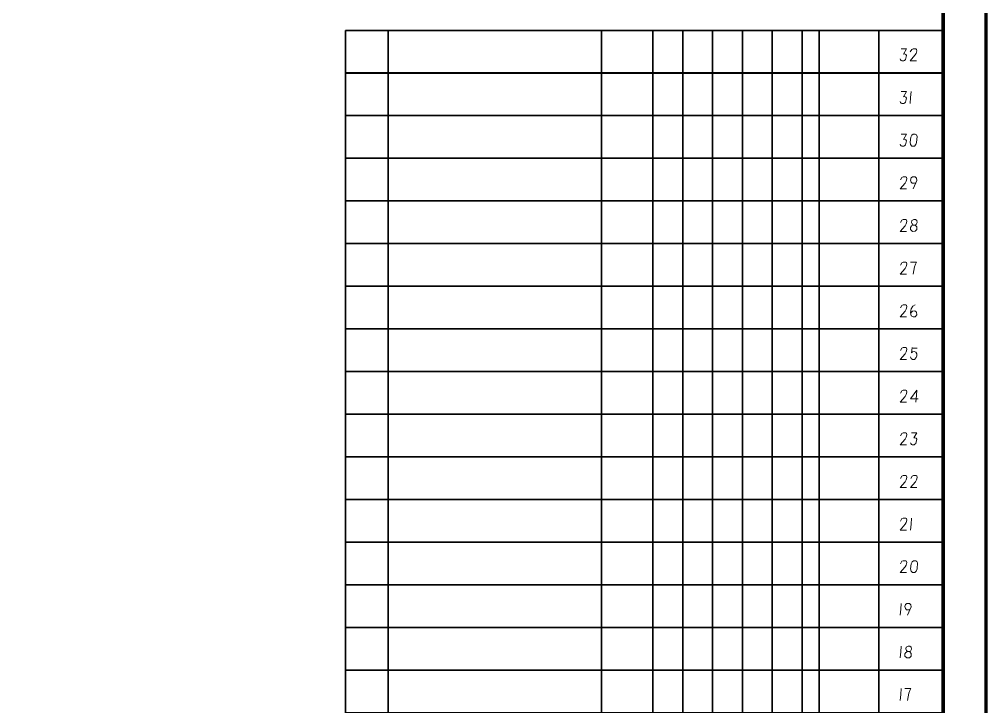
# Model space of a CAD drawing. Header units: millimetres. Extents: x 1333 to 104182, y -62616 to -5704.
# Drawn here: x 51177.6 to 51404.1, y -62280.9 to -62119.7 of the extents above; entities that cross this region are included whole.
import ezdxf

# ---------------------------------------------------------------- set-up
doc = ezdxf.new("R2010")
doc.units = ezdxf.units.MM
doc.header["$LTSCALE"] = 0.5
doc.layers.add('08', color=1, linetype='Continuous')
doc.layers.add('11', color=3, linetype='Continuous')

# ---------------------------------------------------------------- blocks, each defined once
blk = doc.blocks.new('D')
at = {"color": 7, "lineweight": 35, "ltscale": 0.25}
for p, q in [((54076.08, -14049.04), (54076.08, -14069.04)), ((54096.08, -14049.04), (54096.08, -14069.04)), ((54196.08, -14049.04), (54196.08, -14069.04)), ((54220.08, -14049.04), (54220.08, -14069.04)), ((54234.08, -14069.04), (54234.08, -14049.04)), ((54248.08, -14069.04), (54248.08, -14049.04)), ((54262.08, -14069.04), (54262.08, -14049.04)), ((54276.08, -14049.04), (54276.08, -14069.04)), ((54290.08, -14069.04), (54290.08, -14049.04)), ((54298.08, -14069.04), (54298.08, -14049.04)), ((54326.08, -14049.04), (54326.08, -14069.04))]:
    blk.add_line(p, q, dxfattribs=at)
at = {"color": 7, "lineweight": 35}
for p, q in [((54356.08, -14049.04), (54076.08, -14049.04)), ((54356.08, -14069.04), (54076.08, -14069.04))]:
    blk.add_line(p, q, dxfattribs=at)
blk = doc.blocks.new('arwear')
at = {"layer": '08', "color": 3, "xscale": 0.5, "yscale": 0.5, "zscale": 0.5}
for p in [(26347.04, -5282.51), (26347.04, -5292.51), (26347.04, -5302.51), (26347.04, -5312.51), (26347.04, -5322.51), (26347.04, -5332.51), (26347.04, -5342.51), (26347.04, -5352.51), (26347.04, -5362.51), (26347.04, -5372.51), (26347.04, -5382.51), (26347.04, -5392.51), (26347.04, -5402.51), (26347.04, -5412.51), (26347.04, -5422.51), (26347.04, -5432.51)]:
    blk.add_blockref('D', p, dxfattribs=at)
blk = doc.blocks.new('999')
at = {"color": 7, "lineweight": 70}
for p, q in [((75924.98, -10161.12), (75924.98, -11943.12)), ((75894.98, -10191.12), (75894.98, -11913.12))]:
    blk.add_line(p, q, dxfattribs=at)
at = {"color": 7, "lineweight": 35, "ltscale": 0.25}
for p, q in [((75474.98, -10461.12), (75474.98, -10491.12)), ((75504.98, -10461.12), (75504.98, -10491.12)), ((75654.98, -10461.12), (75654.98, -10491.12)), ((75690.98, -10461.12), (75690.98, -10491.12)), ((75711.98, -10491.12), (75711.98, -10461.12)), ((75732.98, -10491.12), (75732.98, -10461.12)), ((75753.98, -10491.12), (75753.98, -10461.12)), ((75774.98, -10461.12), (75774.98, -10491.12)), ((75795.98, -10491.12), (75795.98, -10461.12)), ((75807.98, -10491.12), (75807.98, -10461.12)), ((75849.98, -10461.12), (75849.98, -10491.12)), ((75894.98, -10491.12), (75894.98, -10461.12)), ((75474.98, -10491.12), (75474.98, -10671.12)), ((75504.98, -10491.12), (75504.98, -10671.12)), ((75654.98, -10491.12), (75654.98, -10671.12)), ((75690.98, -10491.12), (75690.98, -10671.12)), ((75711.98, -10671.12), (75711.98, -10491.12)), ((75732.98, -10671.12), (75732.98, -10491.12)), ((75753.98, -10671.12), (75753.98, -10491.12)), ((75774.98, -10491.12), (75774.98, -10671.12)), ((75795.98, -10671.12), (75795.98, -10491.12)), ((75807.98, -10671.12), (75807.98, -10491.12)), ((75849.98, -10491.12), (75849.98, -10521.12)), ((75894.98, -10521.12), (75894.98, -10491.12)), ((75849.98, -10521.12), (75849.98, -10551.12)), ((75894.98, -10551.12), (75894.98, -10521.12)), ((75849.98, -10551.12), (75849.98, -10581.12)), ((75894.98, -10581.12), (75894.98, -10551.12)), ((75849.98, -10581.12), (75849.98, -10611.12)), ((75894.98, -10611.12), (75894.98, -10581.12)), ((75849.98, -10611.12), (75849.98, -10641.12)), ((75894.98, -10641.12), (75894.98, -10611.12)), ((75474.98, -10641.12), (75474.98, -10821.12)), ((75474.98, -10641.12), (75474.98, -10821.12)), ((75504.98, -10641.12), (75504.98, -10821.12)), ((75504.98, -10641.12), (75504.98, -10821.12)), ((75654.98, -10641.12), (75654.98, -10821.12)), ((75654.98, -10641.12), (75654.98, -10821.12)), ((75690.98, -10641.12), (75690.98, -10821.12)), ((75690.98, -10641.12), (75690.98, -10821.12)), ((75711.98, -10821.12), (75711.98, -10641.12)), ((75711.98, -10821.12), (75711.98, -10641.12)), ((75732.98, -10821.12), (75732.98, -10641.12)), ((75732.98, -10821.12), (75732.98, -10641.12)), ((75753.98, -10821.12), (75753.98, -10641.12)), ((75753.98, -10821.12), (75753.98, -10641.12)), ((75774.98, -10641.12), (75774.98, -10821.12)), ((75774.98, -10641.12), (75774.98, -10821.12)), ((75795.98, -10821.12), (75795.98, -10641.12)), ((75807.98, -10821.12), (75807.98, -10641.12)), ((75849.98, -10641.12), (75849.98, -10671.12)), ((75894.98, -10671.12), (75894.98, -10641.12)), ((75849.98, -10671.12), (75849.98, -10701.12)), ((75894.98, -10701.12), (75894.98, -10671.12)), ((75849.98, -10701.12), (75849.98, -10731.12)), ((75894.98, -10731.12), (75894.98, -10701.12)), ((75474.98, -10731.12), (75474.98, -10971.12)), ((75474.98, -10731.12), (75474.98, -10971.12)), ((75474.98, -10731.12), (75474.98, -10821.12)), ((75474.98, -10731.12), (75474.98, -10761.12)), ((75474.98, -10731.12), (75474.98, -10821.12)), ((75474.98, -10731.12), (75474.98, -10761.12)), ((75504.98, -10731.12), (75504.98, -10971.12)), ((75504.98, -10731.12), (75504.98, -10971.12)), ((75504.98, -10731.12), (75504.98, -10821.12)), ((75504.98, -10731.12), (75504.98, -10761.12)), ((75504.98, -10731.12), (75504.98, -10821.12)), ((75504.98, -10731.12), (75504.98, -10761.12)), ((75654.98, -10731.12), (75654.98, -10971.12)), ((75654.98, -10731.12), (75654.98, -10971.12)), ((75654.98, -10731.12), (75654.98, -10821.12)), ((75654.98, -10731.12), (75654.98, -10761.12)), ((75654.98, -10731.12), (75654.98, -10821.12)), ((75654.98, -10731.12), (75654.98, -10761.12)), ((75690.98, -10731.12), (75690.98, -10821.12)), ((75690.98, -10731.12), (75690.98, -10821.12)), ((75711.98, -11211.12), (75711.98, -10731.12)), ((75711.98, -10821.12), (75711.98, -10731.12)), ((75711.98, -10821.12), (75711.98, -10731.12)), ((75732.98, -11211.12), (75732.98, -10731.12)), ((75732.98, -10821.12), (75732.98, -10731.12)), ((75732.98, -10821.12), (75732.98, -10731.12)), ((75753.98, -11211.12), (75753.98, -10731.12)), ((75753.98, -10821.12), (75753.98, -10731.12)), ((75753.98, -10761.12), (75753.98, -10731.12)), ((75753.98, -10821.12), (75753.98, -10731.12)), ((75753.98, -10761.12), (75753.98, -10731.12)), ((75774.98, -10731.12), (75774.98, -11211.12)), ((75774.98, -10731.12), (75774.98, -10821.12)), ((75774.98, -10731.12), (75774.98, -10821.12)), ((75795.98, -10821.12), (75795.98, -10731.12)), ((75849.98, -10731.12), (75849.98, -10761.12)), ((75894.98, -10761.12), (75894.98, -10731.12)), ((75849.98, -10761.12), (75849.98, -10791.12)), ((75894.98, -10791.12), (75894.98, -10761.12)), ((75795.98, -10821.12), (75795.98, -10791.12)), ((75849.98, -10791.12), (75849.98, -10821.12)), ((75894.98, -10821.12), (75894.98, -10791.12)), ((75474.98, -10821.12), (75474.98, -10851.12)), ((75474.98, -10821.12), (75474.98, -10851.12)), ((75474.98, -10821.12), (75474.98, -10851.12)), ((75474.98, -10821.12), (75474.98, -10851.12)), ((75504.98, -10821.12), (75504.98, -10851.12)), ((75504.98, -10821.12), (75504.98, -10851.12)), ((75504.98, -10821.12), (75504.98, -10851.12)), ((75504.98, -10821.12), (75504.98, -10851.12)), ((75654.98, -10821.12), (75654.98, -10851.12)), ((75654.98, -10821.12), (75654.98, -10851.12)), ((75654.98, -10821.12), (75654.98, -10851.12)), ((75654.98, -10821.12), (75654.98, -10851.12)), ((75690.98, -10821.12), (75690.98, -10851.12)), ((75690.98, -10821.12), (75690.98, -10851.12)), ((75690.98, -10821.12), (75690.98, -10851.12)), ((75690.98, -10821.12), (75690.98, -10851.12)), ((75711.98, -10851.12), (75711.98, -10821.12)), ((75711.98, -10851.12), (75711.98, -10821.12)), ((75711.98, -10851.12), (75711.98, -10821.12)), ((75711.98, -10851.12), (75711.98, -10821.12)), ((75732.98, -10851.12), (75732.98, -10821.12)), ((75732.98, -10851.12), (75732.98, -10821.12)), ((75732.98, -10851.12), (75732.98, -10821.12)), ((75732.98, -10851.12), (75732.98, -10821.12)), ((75753.98, -10851.12), (75753.98, -10821.12)), ((75753.98, -10851.12), (75753.98, -10821.12)), ((75753.98, -10851.12), (75753.98, -10821.12)), ((75753.98, -10851.12), (75753.98, -10821.12)), ((75774.98, -10821.12), (75774.98, -10851.12)), ((75774.98, -10821.12), (75774.98, -10851.12)), ((75774.98, -10821.12), (75774.98, -10851.12)), ((75774.98, -10821.12), (75774.98, -10851.12)), ((75795.98, -10851.12), (75795.98, -10821.12)), ((75795.98, -10851.12), (75795.98, -10821.12)), ((75807.98, -11061.12), (75807.98, -10821.12)), ((75807.98, -11061.12), (75807.98, -10821.12)), ((75807.98, -10911.12), (75807.98, -10821.12)), ((75849.98, -10821.12), (75849.98, -10851.12)), ((75894.98, -10851.12), (75894.98, -10821.12)), ((75795.98, -10881.12), (75795.98, -10851.12)), ((75795.98, -10881.12), (75795.98, -10851.12)), ((75795.98, -10881.12), (75795.98, -10851.12)), ((75807.98, -10911.12), (75807.98, -10851.12)), ((75849.98, -10851.12), (75849.98, -10881.12)), ((75894.98, -10881.12), (75894.98, -10851.12)), ((75807.98, -10911.12), (75807.98, -10881.12)), ((75807.98, -10911.12), (75807.98, -10881.12)), ((75849.98, -10881.12), (75849.98, -10911.12)), ((75894.98, -10911.12), (75894.98, -10881.12)), ((75849.98, -10911.12), (75849.98, -10941.12)), ((75894.98, -10941.12), (75894.98, -10911.12))]:
    blk.add_line(p, q, dxfattribs=at)
at = {"color": 7, "lineweight": 35}
for p, q in [((75894.98, -10461.12), (75474.98, -10461.12)), ((75894.98, -10491.12), (75474.98, -10491.12)), ((75894.98, -10521.12), (75474.98, -10521.12)), ((75894.98, -10551.12), (75474.98, -10551.12)), ((75894.98, -10581.12), (75474.98, -10581.12)), ((75894.98, -10611.12), (75474.98, -10611.12)), ((75894.98, -10641.12), (75474.98, -10641.12)), ((75894.98, -10671.12), (75474.98, -10671.12)), ((75894.98, -10701.12), (75474.98, -10701.12)), ((75894.98, -10731.12), (75474.98, -10731.12)), ((75894.98, -10761.12), (75474.98, -10761.12)), ((75894.98, -10791.12), (75474.98, -10791.12)), ((75894.98, -10821.12), (75474.98, -10821.12)), ((75894.98, -10851.12), (75474.98, -10851.12)), ((75894.98, -10881.12), (75474.98, -10881.12)), ((75894.98, -10911.12), (75474.98, -10911.12))]:
    blk.add_line(p, q, dxfattribs=at)
at = {"color": 7, "lineweight": 13}
for points in [[(75864.98, -10481.21), (75865.19, -10481.84), (75865.5, -10482.36), (75866.13, -10482.57), (75867.39, -10482.57), (75867.92, -10482.26), (75868.65, -10481.63), (75869.28, -10478.79), (75868.86, -10478.06), (75868.02, -10477.64), (75867.18, -10477.85), (75869.28, -10474.17), (75865.5, -10474.17)], [(75876.32, -10482.57), (75871.91, -10482.57), (75875.27, -10478.58), (75876.11, -10477.32), (75876.53, -10475.54), (75876.32, -10474.49), (75875.79, -10474.17), (75874.01, -10474.17), (75873.06, -10474.59), (75872.01, -10476.27)], [(75864.98, -10511.21), (75865.19, -10511.84), (75865.5, -10512.36), (75866.13, -10512.57), (75867.39, -10512.57), (75867.92, -10512.26), (75868.65, -10511.63), (75869.28, -10508.79), (75868.86, -10508.06), (75868.02, -10507.64), (75867.18, -10507.85), (75869.28, -10504.17), (75865.5, -10504.17)], [(75872.54, -10504.17), (75872.22, -10508.37), (75871.91, -10512.57)], [(75864.98, -10541.21), (75865.19, -10541.84), (75865.5, -10542.36), (75866.13, -10542.57), (75867.39, -10542.57), (75867.92, -10542.26), (75868.65, -10541.63), (75869.28, -10538.79), (75868.86, -10538.06), (75868.02, -10537.64), (75867.18, -10537.85), (75869.28, -10534.17), (75865.5, -10534.17)], [(75869.39, -10572.57), (75864.98, -10572.57), (75868.34, -10568.58), (75869.18, -10567.32), (75869.6, -10565.54), (75869.39, -10564.49), (75868.86, -10564.17), (75867.08, -10564.17), (75866.13, -10564.59), (75865.08, -10566.27)], [(75876, -10568.27), (75874.85, -10568.69), (75873.38, -10568.69), (75872.54, -10567.85), (75872.22, -10566.48), (75872.64, -10564.91), (75873.48, -10564.17), (75875.37, -10564.17), (75876.42, -10565.12), (75876.63, -10566.69), (75874.11, -10572.57)], [(75869.39, -10602.57), (75864.98, -10602.57), (75868.34, -10598.58), (75869.18, -10597.32), (75869.6, -10595.54), (75869.39, -10594.49), (75868.86, -10594.17), (75867.08, -10594.17), (75866.13, -10594.59), (75865.08, -10596.27)], [(75875.48, -10598.06), (75876.11, -10597.74), (75876.84, -10596.38), (75876.53, -10594.91), (75875.69, -10594.17), (75874.43, -10594.17), (75873.17, -10594.91), (75872.85, -10596.17), (75873.27, -10597.32), (75873.9, -10598.06)], [(75869.39, -10632.57), (75864.98, -10632.57), (75868.34, -10628.58), (75869.18, -10627.32), (75869.6, -10625.54), (75869.39, -10624.49), (75868.86, -10624.17), (75867.08, -10624.17), (75866.13, -10624.59), (75865.08, -10626.27)], [(75874.01, -10632.57), (75874.85, -10627.43), (75875.58, -10625.54), (75876.32, -10624.17), (75872.22, -10624.17)], [(75869.39, -10662.57), (75864.98, -10662.57), (75868.34, -10658.58), (75869.18, -10657.32), (75869.6, -10655.54), (75869.39, -10654.49), (75868.86, -10654.17), (75867.08, -10654.17), (75866.13, -10654.59), (75865.08, -10656.27)], [(75875.37, -10654.17), (75873.8, -10655.12), (75872.64, -10656.9), (75872.22, -10659.63), (75872.54, -10661.84), (75873.9, -10662.57), (75875.37, -10662.57), (75876.63, -10661.31), (75876.42, -10659.42), (75875.16, -10658.48), (75873.48, -10658.58), (75872.33, -10659.74)], [(75869.39, -10692.57), (75864.98, -10692.57), (75868.34, -10688.58), (75869.18, -10687.32), (75869.6, -10685.54), (75869.39, -10684.49), (75868.86, -10684.17), (75867.08, -10684.17), (75866.13, -10684.59), (75865.08, -10686.27)], [(75872.22, -10690.68), (75872.64, -10691.84), (75873.59, -10692.57), (75874.85, -10692.57), (75876.11, -10691.31), (75876.53, -10690.05), (75876.53, -10688.69), (75875.9, -10687.53), (75874.74, -10687.11), (75873.59, -10687.32), (75872.85, -10687.95), (75873.27, -10684.17)], [(75873.27, -10684.59), (75876.74, -10684.59)], [(75869.39, -10722.57), (75864.98, -10722.57), (75868.34, -10718.58), (75869.18, -10717.32), (75869.6, -10715.54), (75869.39, -10714.49), (75868.86, -10714.17), (75867.08, -10714.17), (75866.13, -10714.59), (75865.08, -10716.27)], [(75875.9, -10722.57), (75876.32, -10717.85), (75876.63, -10714.17), (75872.22, -10720.26), (75877.47, -10720.26)], [(75869.39, -10752.57), (75864.98, -10752.57), (75868.34, -10748.58), (75869.18, -10747.32), (75869.6, -10745.54), (75869.39, -10744.49), (75868.86, -10744.17), (75867.08, -10744.17), (75866.13, -10744.59), (75865.08, -10746.27)], [(75872.22, -10751.21), (75872.43, -10751.84), (75872.75, -10752.36), (75873.38, -10752.57), (75874.64, -10752.57), (75875.16, -10752.26), (75875.9, -10751.63), (75876.53, -10748.79), (75876.11, -10748.06), (75875.27, -10747.64), (75874.43, -10747.85), (75876.53, -10744.17), (75872.75, -10744.17)], [(75869.39, -10782.57), (75864.98, -10782.57), (75868.34, -10778.58), (75869.18, -10777.32), (75869.6, -10775.54), (75869.39, -10774.49), (75868.86, -10774.17), (75867.08, -10774.17), (75866.13, -10774.59), (75865.08, -10776.27)], [(75876.63, -10782.57), (75872.22, -10782.57), (75875.58, -10778.58), (75876.42, -10777.32), (75876.84, -10775.54), (75876.63, -10774.49), (75876.11, -10774.17), (75874.32, -10774.17), (75873.38, -10774.59), (75872.33, -10776.27)], [(75869.39, -10812.57), (75864.98, -10812.57), (75868.34, -10808.58), (75869.18, -10807.32), (75869.6, -10805.54), (75869.39, -10804.49), (75868.86, -10804.17), (75867.08, -10804.17), (75866.13, -10804.59), (75865.08, -10806.27)], [(75872.85, -10804.17), (75872.54, -10808.37), (75872.22, -10812.57)], [(75869.39, -10842.57), (75864.98, -10842.57), (75868.34, -10838.58), (75869.18, -10837.32), (75869.6, -10835.54), (75869.39, -10834.49), (75868.86, -10834.17), (75867.08, -10834.17), (75866.13, -10834.59), (75865.08, -10836.27)], [(75865.61, -10864.17), (75865.29, -10868.37), (75864.98, -10872.57)], [(75872.01, -10868.27), (75870.86, -10868.69), (75869.39, -10868.69), (75868.55, -10867.85), (75868.23, -10866.48), (75868.65, -10864.91), (75869.49, -10864.17), (75871.38, -10864.17), (75872.43, -10865.12), (75872.64, -10866.69), (75870.12, -10872.57)], [(75865.61, -10894.17), (75865.29, -10898.37), (75864.98, -10902.57)], [(75871.49, -10898.06), (75872.12, -10897.74), (75872.85, -10896.38), (75872.54, -10894.91), (75871.7, -10894.17), (75870.44, -10894.17), (75869.18, -10894.91), (75868.86, -10896.17), (75869.28, -10897.32), (75869.91, -10898.06)], [(75865.61, -10924.17), (75865.29, -10928.37), (75864.98, -10932.57)], [(75870.02, -10932.57), (75870.86, -10927.43), (75871.59, -10925.54), (75872.33, -10924.17), (75868.23, -10924.17)]]:
    blk.add_lwpolyline(points, dxfattribs=at)
for points in [[(75874.95, -10542.57), (75875.9, -10541.42), (75876.42, -10539.95), (75876.74, -10535.75), (75876.32, -10534.7), (75875.48, -10534.17), (75873.9, -10534.17), (75872.96, -10534.91), (75872.33, -10536.27), (75871.91, -10539.84), (75872.22, -10541.42), (75873.17, -10542.57)], [(75873.48, -10602.57), (75875.37, -10602.47), (75876.53, -10601.31), (75876.53, -10599.42), (75875.48, -10598.06), (75873.9, -10598.06), (75872.85, -10598.69), (75872.22, -10599.74), (75872.22, -10601.31)], [(75875.27, -10842.57), (75876.21, -10841.42), (75876.74, -10839.95), (75877.05, -10835.75), (75876.63, -10834.7), (75875.79, -10834.17), (75874.22, -10834.17), (75873.27, -10834.91), (75872.64, -10836.27), (75872.22, -10839.84), (75872.54, -10841.42), (75873.48, -10842.57)], [(75869.49, -10902.57), (75871.38, -10902.47), (75872.54, -10901.31), (75872.54, -10899.42), (75871.49, -10898.06), (75869.91, -10898.06), (75868.86, -10898.69), (75868.23, -10899.74), (75868.23, -10901.31)]]:
    blk.add_lwpolyline(points, close=True, dxfattribs=at)
at = {"layer": '08', "color": 7}
for p, q in [((75690.98, -11001.12), (75690.98, -10851.12)), ((75795.98, -10971.12), (75795.98, -10881.12))]:
    blk.add_line(p, q, dxfattribs=at)

msp = doc.modelspace()

# ---------------------------------------------------------------- linework, layer by layer
at = {"color": 7, "lineweight": 70}
for p, q in [((51404.067, -62022.279), (51404.067, -62616.279)), ((51394.067, -62032.279), (51394.067, -62606.279))]:
    msp.add_line(p, q, dxfattribs=at)
at = {"color": 7, "lineweight": 35, "ltscale": 0.25}
for p, q in [((51394.067, -62132.279), (51394.067, -62122.279)), ((51394.067, -62142.279), (51394.067, -62132.279)), ((51394.067, -62152.279), (51394.067, -62142.279)), ((51394.067, -62162.279), (51394.067, -62152.279)), ((51394.067, -62172.279), (51394.067, -62162.279)), ((51394.067, -62182.279), (51394.067, -62172.279)), ((51394.067, -62192.279), (51394.067, -62182.279)), ((51394.067, -62202.279), (51394.067, -62192.279))]:
    msp.add_line(p, q, dxfattribs=at)
at = {"color": 3}
msp.add_lwpolyline([(50563.067, -62022.279), (51404.067, -62022.279), (51404.067, -62616.279), (50563.067, -62616.279)], close=True, dxfattribs=at)
msp.add_lwpolyline([(50563.067, -62022.279), (51404.067, -62022.279), (51404.067, -62616.279), (50563.067, -62616.279)], close=True, dxfattribs=at)
at = {"color": 7, "lineweight": 13}
for points in [[(51384.067, -62138.974), (51384.137, -62139.184), (51384.242, -62139.359), (51384.452, -62139.429), (51384.872, -62139.429), (51385.047, -62139.324), (51385.292, -62139.114), (51385.502, -62138.169), (51385.362, -62137.924), (51385.082, -62137.784), (51384.802, -62137.854), (51385.502, -62136.629), (51384.242, -62136.629)], [(51386.587, -62136.629), (51386.482, -62138.029), (51386.377, -62139.429)], [(51384.067, -62148.974), (51384.137, -62149.184), (51384.242, -62149.359), (51384.452, -62149.429), (51384.872, -62149.429), (51385.047, -62149.324), (51385.292, -62149.114), (51385.502, -62148.169), (51385.362, -62147.924), (51385.082, -62147.784), (51384.802, -62147.854), (51385.502, -62146.629), (51384.242, -62146.629)], [(51385.537, -62159.429), (51384.067, -62159.429), (51385.187, -62158.099), (51385.467, -62157.679), (51385.607, -62157.084), (51385.537, -62156.734), (51385.362, -62156.629), (51384.767, -62156.629), (51384.452, -62156.769), (51384.102, -62157.329)], [(51387.742, -62157.994), (51387.357, -62158.134), (51386.867, -62158.134), (51386.587, -62157.854), (51386.482, -62157.399), (51386.622, -62156.874), (51386.902, -62156.629), (51387.532, -62156.629), (51387.882, -62156.944), (51387.952, -62157.469), (51387.112, -62159.429)], [(51385.537, -62169.429), (51384.067, -62169.429), (51385.187, -62168.099), (51385.467, -62167.679), (51385.607, -62167.084), (51385.537, -62166.734), (51385.362, -62166.629), (51384.767, -62166.629), (51384.452, -62166.769), (51384.102, -62167.329)], [(51387.567, -62167.924), (51387.777, -62167.819), (51388.022, -62167.364), (51387.917, -62166.874), (51387.637, -62166.629), (51387.217, -62166.629), (51386.797, -62166.874), (51386.692, -62167.294), (51386.832, -62167.679), (51387.042, -62167.924)], [(51385.537, -62179.429), (51384.067, -62179.429), (51385.187, -62178.099), (51385.467, -62177.679), (51385.607, -62177.084), (51385.537, -62176.734), (51385.362, -62176.629), (51384.767, -62176.629), (51384.452, -62176.769), (51384.102, -62177.329)], [(51387.077, -62179.429), (51387.357, -62177.714), (51387.602, -62177.084), (51387.847, -62176.629), (51386.482, -62176.629)], [(51385.537, -62189.429), (51384.067, -62189.429), (51385.187, -62188.099), (51385.467, -62187.679), (51385.607, -62187.084), (51385.537, -62186.734), (51385.362, -62186.629), (51384.767, -62186.629), (51384.452, -62186.769), (51384.102, -62187.329)], [(51387.532, -62186.629), (51387.007, -62186.944), (51386.622, -62187.539), (51386.482, -62188.449), (51386.587, -62189.184), (51387.042, -62189.429), (51387.532, -62189.429), (51387.952, -62189.009), (51387.882, -62188.379), (51387.462, -62188.064), (51386.902, -62188.099), (51386.517, -62188.484)], [(51385.537, -62199.429), (51384.067, -62199.429), (51385.187, -62198.099), (51385.467, -62197.679), (51385.607, -62197.084), (51385.537, -62196.734), (51385.362, -62196.629), (51384.767, -62196.629), (51384.452, -62196.769), (51384.102, -62197.329)], [(51386.482, -62198.799), (51386.622, -62199.184), (51386.937, -62199.429), (51387.357, -62199.429), (51387.777, -62199.009), (51387.917, -62198.589), (51387.917, -62198.134), (51387.707, -62197.749), (51387.322, -62197.609), (51386.937, -62197.679), (51386.692, -62197.889), (51386.832, -62196.629)], [(51386.832, -62196.769), (51387.987, -62196.769)], [(51385.537, -62209.429), (51384.067, -62209.429), (51385.187, -62208.099), (51385.467, -62207.679), (51385.607, -62207.084), (51385.537, -62206.734), (51385.362, -62206.629), (51384.767, -62206.629), (51384.452, -62206.769), (51384.102, -62207.329)], [(51387.707, -62209.429), (51387.847, -62207.854), (51387.952, -62206.629), (51386.482, -62208.659), (51388.232, -62208.659)], [(51385.537, -62219.429), (51384.067, -62219.429), (51385.187, -62218.099), (51385.467, -62217.679), (51385.607, -62217.084), (51385.537, -62216.734), (51385.362, -62216.629), (51384.767, -62216.629), (51384.452, -62216.769), (51384.102, -62217.329)], [(51386.482, -62218.974), (51386.552, -62219.184), (51386.657, -62219.359), (51386.867, -62219.429), (51387.287, -62219.429), (51387.462, -62219.324), (51387.707, -62219.114), (51387.917, -62218.169), (51387.777, -62217.924), (51387.497, -62217.784), (51387.217, -62217.854), (51387.917, -62216.629), (51386.657, -62216.629)], [(51385.537, -62229.429), (51384.067, -62229.429), (51385.187, -62228.099), (51385.467, -62227.679), (51385.607, -62227.084), (51385.537, -62226.734), (51385.362, -62226.629), (51384.767, -62226.629), (51384.452, -62226.769), (51384.102, -62227.329)], [(51387.952, -62229.429), (51386.482, -62229.429), (51387.602, -62228.099), (51387.882, -62227.679), (51388.022, -62227.084), (51387.952, -62226.734), (51387.777, -62226.629), (51387.182, -62226.629), (51386.867, -62226.769), (51386.517, -62227.329)], [(51385.537, -62239.429), (51384.067, -62239.429), (51385.187, -62238.099), (51385.467, -62237.679), (51385.607, -62237.084), (51385.537, -62236.734), (51385.362, -62236.629), (51384.767, -62236.629), (51384.452, -62236.769), (51384.102, -62237.329)], [(51386.692, -62236.629), (51386.587, -62238.029), (51386.482, -62239.429)], [(51385.537, -62249.429), (51384.067, -62249.429), (51385.187, -62248.099), (51385.467, -62247.679), (51385.607, -62247.084), (51385.537, -62246.734), (51385.362, -62246.629), (51384.767, -62246.629), (51384.452, -62246.769), (51384.102, -62247.329)], [(51384.277, -62256.629), (51384.172, -62258.029), (51384.067, -62259.429)], [(51386.412, -62257.994), (51386.027, -62258.134), (51385.537, -62258.134), (51385.257, -62257.854), (51385.152, -62257.399), (51385.292, -62256.874), (51385.572, -62256.629), (51386.202, -62256.629), (51386.552, -62256.944), (51386.622, -62257.469), (51385.782, -62259.429)], [(51384.277, -62266.629), (51384.172, -62268.029), (51384.067, -62269.429)], [(51386.237, -62267.924), (51386.447, -62267.819), (51386.692, -62267.364), (51386.587, -62266.874), (51386.307, -62266.629), (51385.887, -62266.629), (51385.467, -62266.874), (51385.362, -62267.294), (51385.502, -62267.679), (51385.712, -62267.924)], [(51384.277, -62276.629), (51384.172, -62278.029), (51384.067, -62279.429)], [(51385.747, -62279.429), (51386.027, -62277.714), (51386.272, -62277.084), (51386.517, -62276.629), (51385.152, -62276.629)]]:
    msp.add_lwpolyline(points, dxfattribs=at)
for points in [[(51387.392, -62149.429), (51387.707, -62149.044), (51387.882, -62148.554), (51387.987, -62147.154), (51387.847, -62146.804), (51387.567, -62146.629), (51387.042, -62146.629), (51386.727, -62146.874), (51386.517, -62147.329), (51386.377, -62148.519), (51386.482, -62149.044), (51386.797, -62149.429)], [(51386.902, -62169.429), (51387.532, -62169.394), (51387.917, -62169.009), (51387.917, -62168.379), (51387.567, -62167.924), (51387.042, -62167.924), (51386.692, -62168.134), (51386.482, -62168.484), (51386.482, -62169.009)], [(51387.497, -62249.429), (51387.812, -62249.044), (51387.987, -62248.554), (51388.092, -62247.154), (51387.952, -62246.804), (51387.672, -62246.629), (51387.147, -62246.629), (51386.832, -62246.874), (51386.622, -62247.329), (51386.482, -62248.519), (51386.587, -62249.044), (51386.902, -62249.429)], [(51385.572, -62269.429), (51386.202, -62269.394), (51386.587, -62269.009), (51386.587, -62268.379), (51386.237, -62267.924), (51385.712, -62267.924), (51385.362, -62268.134), (51385.152, -62268.484), (51385.152, -62269.009)]]:
    msp.add_lwpolyline(points, close=True, dxfattribs=at)
at = {"layer": '11'}
msp.add_lwpolyline([(50563.067, -62022.279), (51404.067, -62022.279), (51404.067, -62616.279), (50563.067, -62616.279)], close=True, dxfattribs=at)
msp.add_lwpolyline([(50563.067, -62022.279), (51404.067, -62022.279), (51404.067, -62616.279), (50563.067, -62616.279)], close=True, dxfattribs=at)

# ---------------------------------------------------------------- block references
at = {"layer": '08', "color": 55, "xscale": 0.3333333333430346, "yscale": 0.3333333333357587, "zscale": 0.3333333333333333}
msp.add_blockref('999', (26095.741, -58635.239), dxfattribs=at)
at = {"layer": '08', "color": 3}
msp.add_blockref('arwear', (-2131.013, -49815.251), dxfattribs=at)

doc.saveas('drawing.dxf')
